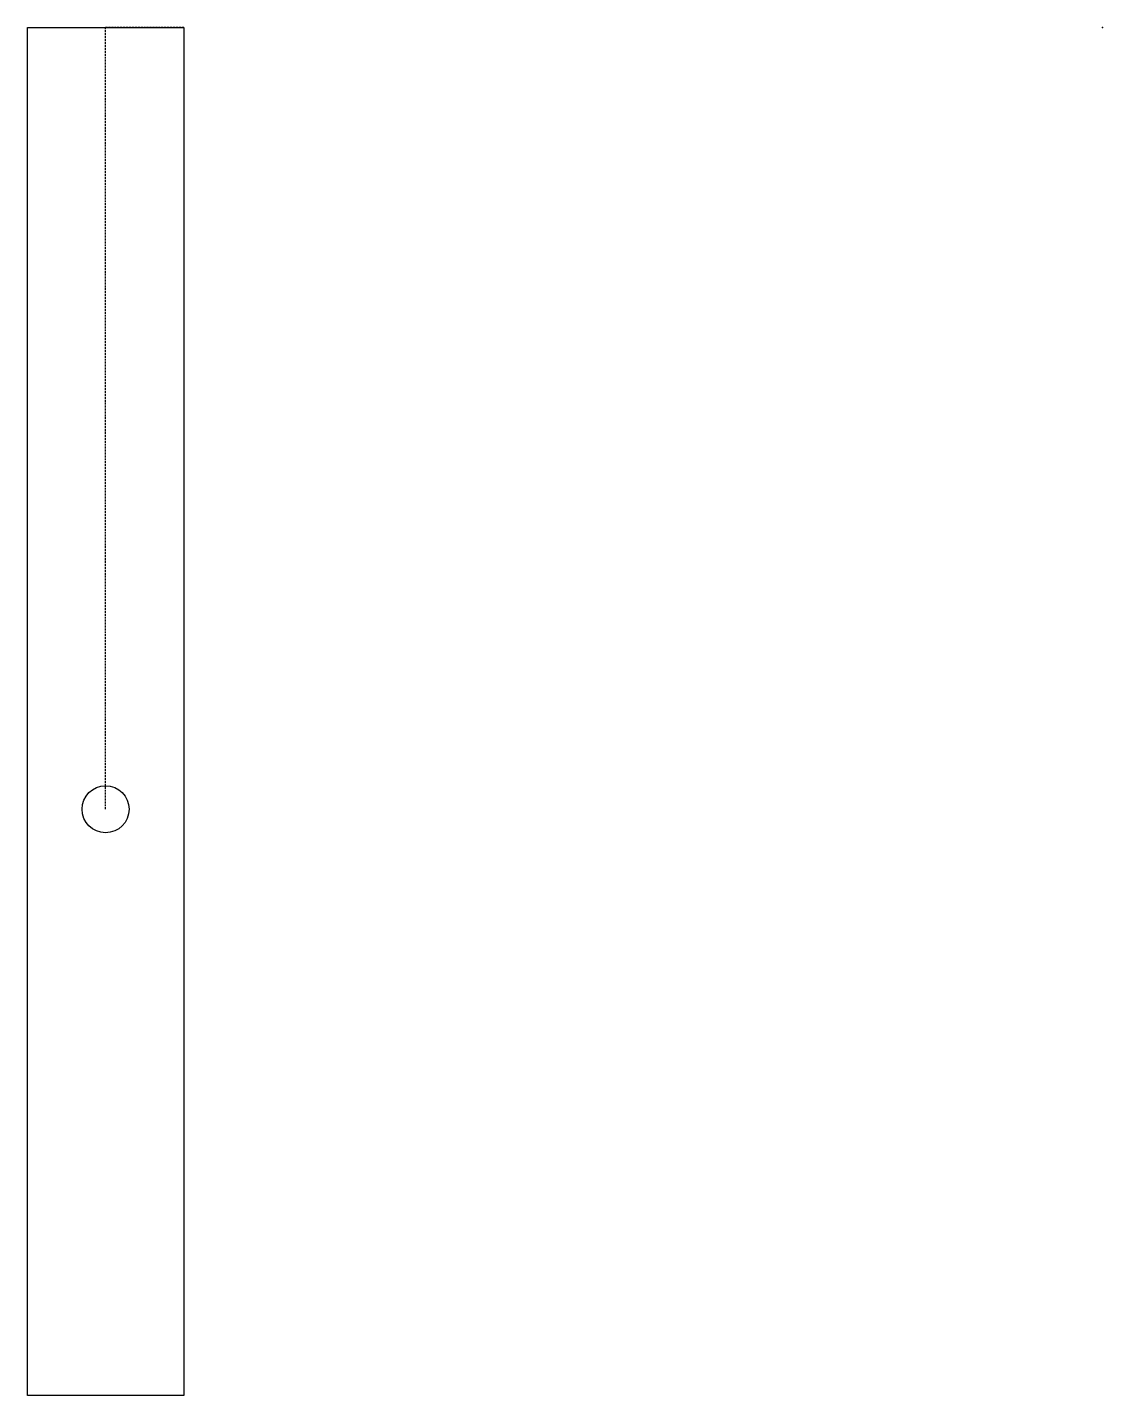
# Model space of a CAD drawing. Header units: millimetres. Extents: x -275 to 0, y -350 to 0.
import ezdxf

# ---------------------------------------------------------------- set-up
doc = ezdxf.new("R2010")
doc.units = ezdxf.units.MM
doc.linetypes.add('DASHED', pattern=[0.75, 0.5, -0.25])
doc.layers.get('0').update_dxf_attribs({"linetype": 'CONTINUOUS'})

msp = doc.modelspace()

# ---------------------------------------------------------------- linework, layer by layer
at = {"linetype": 'DASHED'}
for p in [(-235, 0), (-255, -200)]:
    msp.add_line(p, (-255, 0), dxfattribs=at)
msp.add_lwpolyline([(-275, 0), (-235, 0), (-235, -350), (-275, -350)], close=True)
msp.add_circle((-255, -200), 6)
msp.add_point((0, 0))

doc.saveas('drawing.dxf')
